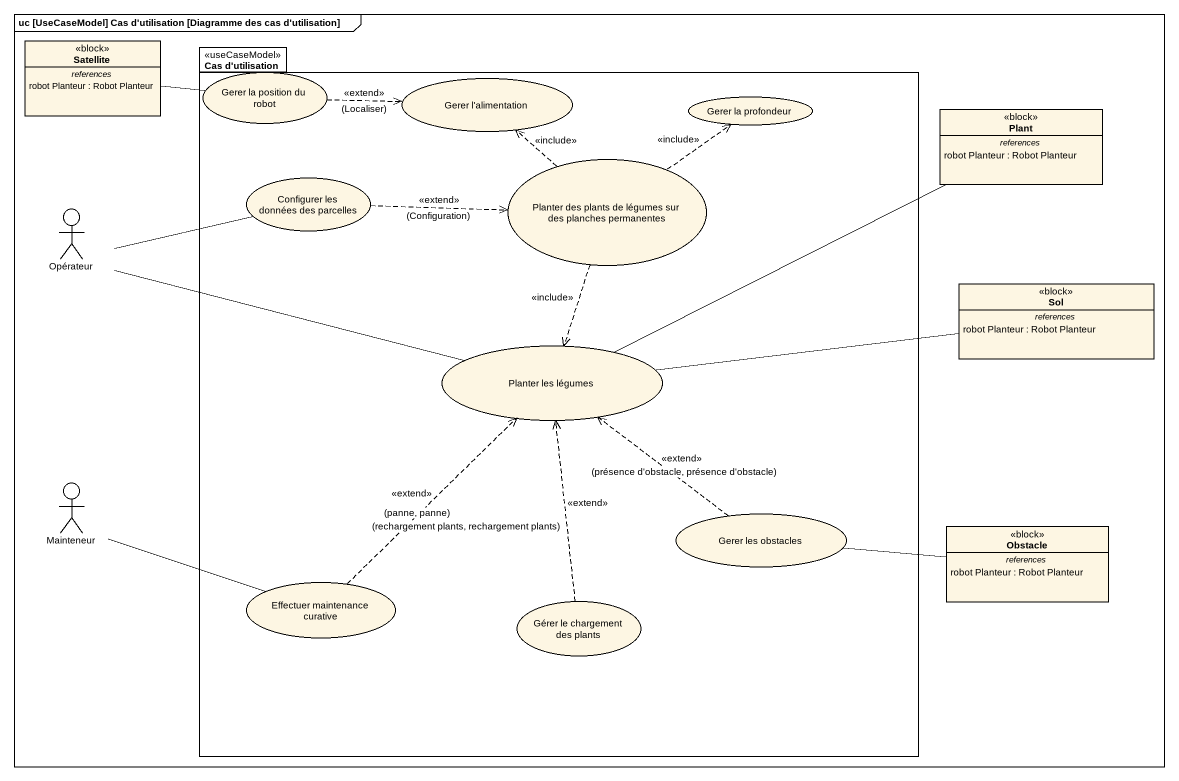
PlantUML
@startuml
mainframe uc [UseCaseModel] Cas d'utilisation [Diagramme des cas d'utilisation]
allowmixing
hide circle
hide empty members
class Satellite <<block>> {
  -- references --
  robot Planteur : Robot Planteur
}
package "Cas d'utilisation" as Cas_d_utilisation <<useCaseModel>> {
  usecase "Gerer la position du robot" as Gerer_la_position_du_robot
  usecase "Gerer l'alimentation" as Gerer_l_alimentation
  usecase "Gerer la profondeur" as Gerer_la_profondeur
  usecase "Configurer les données des parcelles" as Configurer_les_données_des
  usecase "Planter des plants de légumes sur des planches permanentes" as Planter_des_plants_de
  usecase "Planter les légumes" as Planter_les_légumes
  usecase "Gerer les obstacles" as Gerer_les_obstacles
  usecase "Effectuer maintenance curative" as Effectuer_maintenance
  usecase "Gérer le chargement des plants" as Gérer_le_chargement_des
}
class Plant <<block>> {
  -- references --
  robot Planteur : Robot Planteur
}
actor Opérateur
class Sol <<block>> {
  -- references --
  robot Planteur : Robot Planteur
}
actor Mainteneur
class Obstacle <<block>> {
  -- references --
  robot Planteur : Robot Planteur
}
Gerer_la_position_du_robot -left- Satellite
Gerer_la_position_du_robot .right.> Gerer_l_alimentation : <<extend>>\n(Localiser)
Configurer_les_données_des .right.> Planter_des_plants_de : <<extend>>\n(Configuration)
Configurer_les_données_des -left- Opérateur
Planter_des_plants_de .up.> Gerer_l_alimentation : <<include>>
Planter_des_plants_de .up.> Gerer_la_profondeur : <<include>>
Planter_des_plants_de ..> Planter_les_légumes : <<include>>
Opérateur -right- Planter_les_légumes
Planter_les_légumes -right- Plant
Planter_les_légumes -right- Sol
Mainteneur -right- Effectuer_maintenance
Gerer_les_obstacles .up.> Planter_les_légumes : <<extend>>\n(présence d'obstacle, présence d'obstacle)
Gerer_les_obstacles -right- Obstacle
Effectuer_maintenance .up.> Planter_les_légumes : <<extend>>\n(panne, panne)
Gérer_le_chargement_des .up.> Planter_les_légumes : <<extend>>\n(rechargement plants, rechargement plants)
@enduml
